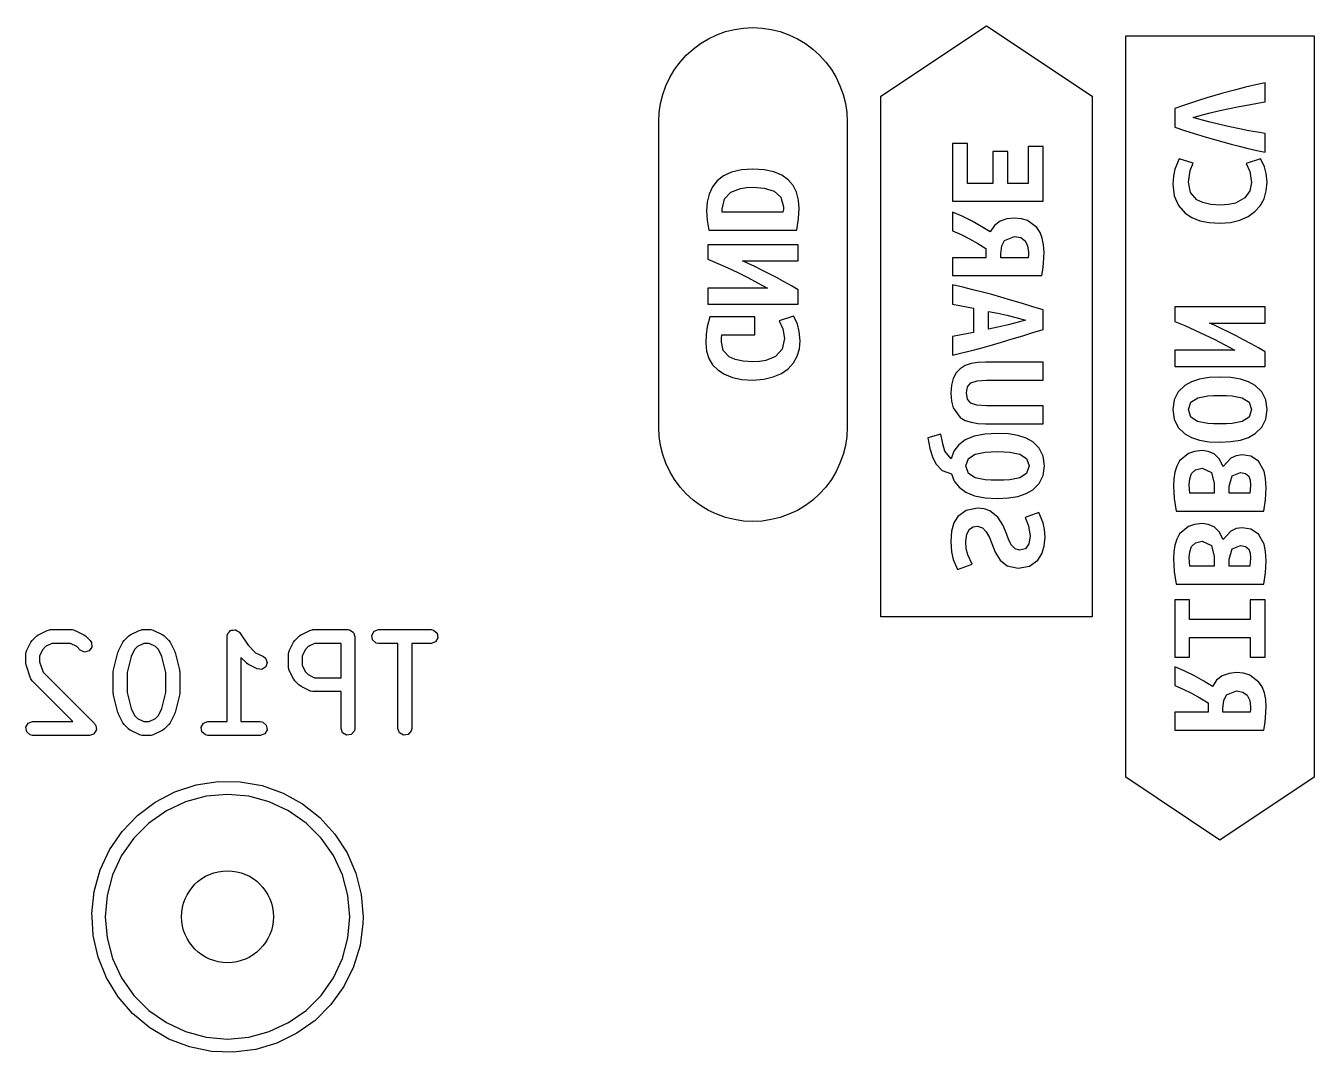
# Model space of a CAD drawing. Extents: x 88 to 206, y -135 to -60.
# Drawn here: x 109.95 to 123.96, y -81.97 to -70.81 of the extents above; entities that cross this region are included whole.
import ezdxf

# ---------------------------------------------------------------- set-up
doc = ezdxf.new("R2010")
doc.units = 0
doc.layers.add('BLACK', color=7, linetype='CONTINUOUS')

msp = doc.modelspace()

# ---------------------------------------------------------------- linework, layer by layer
at = {"layer": 'BLACK', "linetype": 'CONTINUOUS'}
for p, q in [((117.373, -70.9481), (117.464, -70.9051)), ((117.464, -70.9051), (117.558, -70.8712)), ((117.558, -70.8712), (117.656, -70.8467)), ((117.656, -70.8467), (117.755, -70.832)), ((117.755, -70.832), (117.856, -70.827)), ((117.856, -70.827), (117.957, -70.832)), ((117.957, -70.832), (118.056, -70.8467)), ((118.056, -70.8467), (118.154, -70.8712)), ((118.154, -70.8712), (118.248, -70.9051)), ((118.248, -70.9051), (118.339, -70.9481)), ((119.246, -71.5738), (120.396, -70.8071)), ((120.396, -70.8071), (121.546, -71.5738)), ((117.205, -71.0598), (117.286, -70.9998)), ((117.286, -70.9998), (117.373, -70.9481)), ((118.339, -70.9481), (118.426, -70.9998)), ((118.426, -70.9998), (118.507, -71.0598)), ((121.911, -78.9811), (121.911, -70.9169)), ((121.911, -70.9169), (123.961, -70.9169)), ((123.961, -70.9169), (123.961, -78.9811)), ((117.063, -71.2019), (117.131, -71.1273)), ((117.131, -71.1273), (117.205, -71.0598)), ((118.507, -71.0598), (118.581, -71.1273)), ((118.581, -71.1273), (118.649, -71.2019)), ((116.952, -71.369), (117.003, -71.2827)), ((117.003, -71.2827), (117.063, -71.2019)), ((118.649, -71.2019), (118.709, -71.2827)), ((118.709, -71.2827), (118.76, -71.369)), ((116.875, -71.5548), (116.909, -71.46)), ((116.909, -71.46), (116.952, -71.369)), ((118.76, -71.369), (118.803, -71.46)), ((118.803, -71.46), (118.837, -71.5548)), ((123.326, -71.4507), (123.214, -71.4763)), ((123.427, -71.4295), (123.326, -71.4507)), ((123.427, -71.6343), (123.427, -71.4295)), ((116.85, -71.6524), (116.875, -71.5548)), ((118.837, -71.5548), (118.862, -71.6524)), ((119.246, -77.2345), (119.246, -71.5738)), ((121.546, -71.5738), (121.546, -77.2345)), ((122.792, -71.5906), (122.703, -71.6184)), ((122.88, -71.5645), (122.792, -71.5906)), ((122.967, -71.5398), (122.88, -71.5645)), ((123.093, -71.5061), (122.967, -71.5398)), ((123.214, -71.4763), (123.093, -71.5061)), ((116.836, -71.7519), (116.85, -71.6524)), ((118.862, -71.6524), (118.876, -71.7519)), ((122.528, -71.677), (122.444, -71.7073)), ((122.444, -71.7073), (122.444, -71.9089)), ((122.615, -71.6474), (122.528, -71.677)), ((122.703, -71.6184), (122.615, -71.6474)), ((122.829, -71.755), (122.934, -71.7303)), ((122.934, -71.7303), (123.04, -71.7073)), ((123.04, -71.7073), (123.146, -71.6859)), ((123.146, -71.6859), (123.249, -71.6661)), ((123.249, -71.6661), (123.344, -71.6486)), ((123.344, -71.6486), (123.427, -71.6343)), ((116.831, -71.8524), (116.836, -71.7519)), ((116.831, -75.1732), (116.831, -71.8524)), ((118.876, -71.7519), (118.881, -71.8524)), ((118.881, -71.8524), (118.881, -75.1732)), ((122.644, -71.8058), (122.731, -71.7804)), ((122.732, -71.8314), (122.644, -71.8058)), ((122.731, -71.7804), (122.829, -71.755)), ((122.83, -71.8573), (122.732, -71.8314)), ((122.935, -71.8827), (122.83, -71.8573)), ((123.042, -71.9066), (122.935, -71.8827)), ((122.444, -71.9089), (122.561, -71.9482)), ((122.561, -71.9482), (122.692, -71.9899)), ((122.692, -71.9899), (122.784, -72.0179)), ((122.784, -72.0179), (122.875, -72.0449)), ((123.147, -71.9286), (123.042, -71.9066)), ((123.25, -71.9486), (123.147, -71.9286)), ((123.344, -71.9653), (123.25, -71.9486)), ((123.427, -71.9772), (123.344, -71.9653)), ((123.427, -72.1836), (123.427, -71.9772)), ((120.028, -72.0864), (120.028, -72.7166)), ((120.19, -72.0864), (120.028, -72.0864)), ((120.19, -72.5214), (120.19, -72.0864)), ((121.011, -72.1213), (120.849, -72.1213)), ((120.849, -72.1213), (120.849, -72.5214)), ((121.011, -72.7166), (121.011, -72.1213)), ((122.875, -72.0449), (122.967, -72.0709)), ((122.967, -72.0709), (123.057, -72.0954)), ((123.057, -72.0954), (123.143, -72.1181)), ((123.143, -72.1181), (123.227, -72.1391)), ((123.227, -72.1391), (123.338, -72.1653)), ((123.338, -72.1653), (123.427, -72.1836)), ((120.629, -72.1737), (120.467, -72.1737)), ((120.467, -72.1737), (120.467, -72.5214)), ((120.629, -72.5214), (120.629, -72.1737)), ((122.491, -72.2534), (122.445, -72.3653)), ((122.645, -72.3026), (122.491, -72.2534)), ((122.611, -72.3828), (122.645, -72.3026)), ((123.377, -72.255), (123.222, -72.3058)), ((123.222, -72.3058), (123.262, -72.3939)), ((123.396, -72.2876), (123.377, -72.255)), ((123.42, -72.3407), (123.396, -72.2876)), ((117.536, -72.4398), (117.467, -72.4936)), ((117.623, -72.3992), (117.536, -72.4398)), ((117.73, -72.3736), (117.623, -72.3992)), ((117.856, -72.365), (117.73, -72.3736)), ((117.98, -72.3728), (117.856, -72.365)), ((118.084, -72.396), (117.98, -72.3728)), ((118.17, -72.4331), (118.084, -72.396)), ((118.239, -72.4825), (118.17, -72.4331)), ((122.429, -72.4413), (122.423, -72.5281)), ((122.445, -72.3653), (122.429, -72.4413)), ((122.593, -72.509), (122.611, -72.3828)), ((123.262, -72.3939), (123.279, -72.5122)), ((123.44, -72.4146), (123.42, -72.3407)), ((123.449, -72.509), (123.44, -72.4146)), ((117.415, -72.5597), (117.379, -72.6373)), ((117.467, -72.4936), (117.415, -72.5597)), ((117.616, -72.6151), (117.722, -72.5754)), ((117.722, -72.5754), (117.786, -72.5665)), ((117.786, -72.5665), (117.856, -72.5635)), ((117.856, -72.5635), (117.98, -72.573)), ((117.98, -72.573), (118.086, -72.6063)), ((118.292, -72.5442), (118.239, -72.4825)), ((118.329, -72.6182), (118.292, -72.5442)), ((120.467, -72.5214), (120.19, -72.5214)), ((120.849, -72.5214), (120.629, -72.5214)), ((122.423, -72.5281), (122.438, -72.6558)), ((122.616, -72.6223), (122.593, -72.509)), ((123.279, -72.5122), (123.262, -72.6019)), ((123.44, -72.6021), (123.449, -72.509)), ((117.358, -72.7248), (117.351, -72.8207)), ((117.379, -72.6373), (117.358, -72.7248)), ((117.521, -72.8), (117.546, -72.6881)), ((117.546, -72.6881), (117.616, -72.6151)), ((118.086, -72.6063), (118.16, -72.6714)), ((118.16, -72.6714), (118.188, -72.7778)), ((118.351, -72.7026), (118.329, -72.6182)), ((118.358, -72.7952), (118.351, -72.7026)), ((120.028, -72.7166), (121.011, -72.7166)), ((122.438, -72.6558), (122.483, -72.7616)), ((122.683, -72.6987), (122.616, -72.6223)), ((122.751, -72.7309), (122.683, -72.6987)), ((122.837, -72.7502), (122.751, -72.7309)), ((123.207, -72.6797), (123.103, -72.7352)), ((123.262, -72.6019), (123.207, -72.6797)), ((123.373, -72.7638), (123.415, -72.6876)), ((123.415, -72.6876), (123.44, -72.6021)), ((117.351, -72.8207), (117.357, -72.923)), ((117.521, -72.8175), (117.521, -72.8)), ((117.523, -72.8349), (117.521, -72.8175)), ((118.183, -72.8349), (117.523, -72.8349)), ((118.187, -72.8064), (118.183, -72.8349)), ((118.188, -72.7778), (118.187, -72.8064)), ((118.353, -72.9048), (118.358, -72.7952)), ((120.132, -72.8793), (120.028, -72.8341)), ((120.028, -72.8341), (120.028, -73.0389)), ((122.483, -72.7616), (122.557, -72.8456)), ((122.557, -72.8456), (122.63, -72.8935)), ((122.941, -72.7567), (122.837, -72.7502)), ((123.03, -72.7513), (122.941, -72.7567)), ((123.103, -72.7352), (123.03, -72.7513)), ((123.241, -72.8819), (123.315, -72.8289)), ((123.315, -72.8289), (123.373, -72.7638)), ((117.357, -72.923), (117.375, -73.0302)), ((118.334, -73.0302), (118.353, -72.9048)), ((120.242, -72.9341), (120.132, -72.8793)), ((120.347, -72.9928), (120.242, -72.9341)), ((120.438, -73.05), (120.347, -72.9928)), ((120.483, -72.9805), (120.438, -73.05)), ((120.544, -72.9341), (120.483, -72.9805)), ((120.618, -72.9079), (120.544, -72.9341)), ((120.7, -72.8992), (120.618, -72.9079)), ((120.777, -72.9057), (120.7, -72.8992)), ((120.844, -72.9254), (120.777, -72.9057)), ((120.944, -73.0008), (120.844, -72.9254)), ((120.979, -73.0548), (120.944, -73.0008)), ((122.63, -72.8935), (122.718, -72.9277)), ((122.718, -72.9277), (122.82, -72.9483)), ((122.82, -72.9483), (122.936, -72.9551)), ((122.936, -72.9551), (123.051, -72.9468)), ((123.051, -72.9468), (123.153, -72.9218)), ((123.153, -72.9218), (123.241, -72.8819)), ((117.375, -73.0302), (118.334, -73.0302)), ((120.028, -73.0389), (120.122, -73.0784)), ((120.122, -73.0784), (120.212, -73.1238)), ((120.212, -73.1238), (120.301, -73.174)), ((120.562, -73.2004), (120.591, -73.1421)), ((120.591, -73.1421), (120.702, -73.0976)), ((120.702, -73.0976), (120.769, -73.1095)), ((120.769, -73.1095), (120.816, -73.1452)), ((120.816, -73.1452), (120.843, -73.2004)), ((121.003, -73.1183), (120.979, -73.0548)), ((121.018, -73.1905), (121.003, -73.1183)), ((118.347, -73.1889), (117.364, -73.1889)), ((117.364, -73.1889), (117.364, -73.3461)), ((118.347, -73.3652), (118.347, -73.1889)), ((120.301, -73.174), (120.39, -73.2278)), ((120.39, -73.2278), (120.39, -73.3294)), ((120.552, -73.2865), (120.562, -73.2004)), ((120.552, -73.3294), (120.552, -73.2865)), ((120.843, -73.2004), (120.852, -73.2707)), ((120.852, -73.2707), (120.852, -73.2976)), ((121.022, -73.2707), (121.018, -73.1905)), ((121.021, -73.3262), (121.022, -73.2707)), ((117.364, -73.3461), (117.473, -73.3919)), ((117.473, -73.3919), (117.582, -73.4403)), ((117.804, -73.3931), (117.742, -73.3652)), ((117.742, -73.3652), (118.347, -73.3652)), ((117.875, -73.4263), (117.804, -73.3931)), ((117.952, -73.4636), (117.875, -73.4263)), ((120.39, -73.3294), (120.028, -73.3294)), ((120.028, -73.3294), (120.028, -73.5247)), ((120.848, -73.3294), (120.552, -73.3294)), ((120.852, -73.2976), (120.848, -73.3294)), ((121.009, -73.462), (121.017, -73.3929)), ((121.017, -73.3929), (121.021, -73.3262)), ((117.582, -73.4403), (117.69, -73.4914)), ((117.69, -73.4914), (117.799, -73.5451)), ((117.799, -73.5451), (117.907, -73.6014)), ((118.032, -73.5041), (117.952, -73.4636)), ((118.113, -73.5467), (118.032, -73.5041)), ((118.195, -73.5906), (118.113, -73.5467)), ((120.028, -73.5247), (120.997, -73.5247)), ((120.997, -73.5247), (121.009, -73.462)), ((118.016, -73.6604), (117.364, -73.6604)), ((117.364, -73.6604), (117.364, -73.8366)), ((117.907, -73.6014), (118.016, -73.6604)), ((118.274, -73.635), (118.195, -73.5906)), ((118.347, -73.6795), (118.274, -73.635)), ((118.347, -73.8366), (118.347, -73.6795)), ((120.14, -73.6509), (120.028, -73.6247)), ((120.028, -73.6247), (120.028, -73.8342)), ((120.248, -73.6774), (120.14, -73.6509)), ((120.353, -73.7042), (120.248, -73.6774)), ((120.455, -73.7314), (120.353, -73.7042)), ((117.364, -73.8366), (118.347, -73.8366)), ((120.028, -73.8342), (120.256, -73.8803)), ((120.553, -73.7588), (120.455, -73.7314)), ((120.673, -73.7934), (120.553, -73.7588)), ((120.789, -73.8281), (120.673, -73.7934)), ((120.902, -73.8628), (120.789, -73.8281)), ((117.388, -73.9716), (117.359, -74.0803)), ((117.878, -73.9716), (117.388, -73.9716)), ((117.878, -74.1668), (117.878, -73.9716)), ((118.297, -73.9668), (118.142, -74.0176)), ((118.316, -73.9994), (118.297, -73.9668)), ((120.256, -73.8803), (120.256, -74.1422)), ((120.417, -74.1057), (120.417, -73.9136)), ((120.417, -73.9136), (120.519, -73.9326)), ((120.519, -73.9326), (120.617, -73.9541)), ((120.617, -73.9541), (120.715, -73.9795)), ((120.715, -73.9795), (120.821, -74.0088)), ((121.011, -73.8977), (120.902, -73.8628)), ((121.011, -74.1105), (121.011, -73.8977)), ((122.444, -73.8647), (122.444, -74.0219)), ((123.427, -73.8647), (122.444, -73.8647)), ((123.427, -74.041), (123.427, -73.8647)), ((117.359, -74.0803), (117.347, -74.1619)), ((118.142, -74.0176), (118.181, -74.1033)), ((118.181, -74.1033), (118.199, -74.2081)), ((118.34, -74.0541), (118.316, -73.9994)), ((118.36, -74.1327), (118.34, -74.0541)), ((118.369, -74.2351), (118.36, -74.1327)), ((120.519, -74.0858), (120.417, -74.1057)), ((120.617, -74.0636), (120.519, -74.0858)), ((120.715, -74.0382), (120.617, -74.0636)), ((120.821, -74.0088), (120.715, -74.0382)), ((120.902, -74.1441), (121.011, -74.1105)), ((122.444, -74.0219), (122.553, -74.0677)), ((122.553, -74.0677), (122.662, -74.1161)), ((122.662, -74.1161), (122.77, -74.1672)), ((122.884, -74.0689), (122.822, -74.041)), ((122.822, -74.041), (123.427, -74.041)), ((122.955, -74.1021), (122.884, -74.0689)), ((123.032, -74.1394), (122.955, -74.1021)), ((117.347, -74.1619), (117.343, -74.2589)), ((117.343, -74.2589), (117.351, -74.3464)), ((117.513, -74.243), (117.515, -74.2049)), ((117.534, -74.3379), (117.513, -74.243)), ((117.515, -74.2049), (117.519, -74.1668)), ((117.519, -74.1668), (117.878, -74.1668)), ((118.199, -74.2081), (118.173, -74.3256)), ((118.361, -74.3212), (118.369, -74.2351)), ((120.256, -74.1422), (120.028, -74.1867)), ((120.028, -74.1867), (120.028, -74.3898)), ((120.46, -74.2771), (120.558, -74.2486)), ((120.558, -74.2486), (120.676, -74.2131)), ((120.676, -74.2131), (120.791, -74.1783)), ((120.791, -74.1783), (120.902, -74.1441)), ((122.77, -74.1672), (122.879, -74.2209)), ((122.879, -74.2209), (122.987, -74.2772)), ((123.112, -74.1799), (123.032, -74.1394)), ((123.193, -74.2225), (123.112, -74.1799)), ((123.275, -74.2664), (123.193, -74.2225)), ((123.354, -74.3108), (123.275, -74.2664)), ((117.351, -74.3464), (117.376, -74.4248)), ((117.596, -74.4066), (117.534, -74.3379)), ((117.662, -74.4374), (117.596, -74.4066)), ((118.103, -74.4042), (117.995, -74.4486)), ((118.173, -74.3256), (118.103, -74.4042)), ((118.296, -74.4744), (118.336, -74.4018)), ((118.336, -74.4018), (118.361, -74.3212)), ((120.028, -74.3898), (120.143, -74.3618)), ((120.143, -74.3618), (120.253, -74.3337)), ((120.253, -74.3337), (120.359, -74.3055)), ((120.359, -74.3055), (120.46, -74.2771)), ((123.096, -74.3362), (122.444, -74.3362)), ((122.444, -74.3362), (122.444, -74.5124)), ((122.987, -74.2772), (123.096, -74.3362)), ((123.427, -74.3553), (123.354, -74.3108)), ((123.427, -74.5124), (123.427, -74.3553)), ((117.376, -74.4248), (117.416, -74.4933)), ((117.416, -74.4933), (117.473, -74.551)), ((117.473, -74.551), (117.545, -74.5975)), ((117.749, -74.456), (117.662, -74.4374)), ((117.856, -74.4621), (117.749, -74.456)), ((117.929, -74.4588), (117.856, -74.4621)), ((117.995, -74.4486), (117.929, -74.4588)), ((118.166, -74.5879), (118.239, -74.5367)), ((118.239, -74.5367), (118.296, -74.4744)), ((120.109, -74.5375), (120.066, -74.5835)), ((120.164, -74.5038), (120.109, -74.5375)), ((120.229, -74.4819), (120.164, -74.5038)), ((120.302, -74.47), (120.229, -74.4819)), ((120.384, -74.466), (120.302, -74.47)), ((121.011, -74.466), (120.384, -74.466)), ((121.011, -74.6613), (121.011, -74.466)), ((122.444, -74.5124), (123.427, -74.5124)), ((117.545, -74.5975), (117.633, -74.632)), ((117.633, -74.632), (117.737, -74.6534)), ((117.737, -74.6534), (117.856, -74.6606)), ((117.856, -74.6606), (117.974, -74.6522)), ((117.974, -74.6522), (118.077, -74.6272)), ((118.077, -74.6272), (118.166, -74.5879)), ((120.034, -74.6423), (120.014, -74.7153)), ((120.066, -74.5835), (120.034, -74.6423)), ((120.189, -74.7327), (120.226, -74.6899)), ((120.226, -74.6899), (120.294, -74.6677)), ((120.294, -74.6677), (120.398, -74.6613)), ((120.398, -74.6613), (121.011, -74.6613)), ((122.625, -74.6801), (122.553, -74.7204)), ((122.713, -74.6513), (122.625, -74.6801)), ((122.817, -74.6341), (122.713, -74.6513)), ((122.936, -74.6283), (122.817, -74.6341)), ((123.055, -74.634), (122.936, -74.6283)), ((123.159, -74.6509), (123.055, -74.634)), ((123.247, -74.6792), (123.159, -74.6509)), ((123.319, -74.7188), (123.247, -74.6792)), ((120.014, -74.7153), (120.008, -74.8042)), ((120.008, -74.8042), (120.014, -74.8917)), ((120.178, -74.801), (120.189, -74.7327)), ((120.189, -74.8693), (120.178, -74.801)), ((122.481, -74.7903), (122.438, -74.877)), ((122.553, -74.7204), (122.481, -74.7903)), ((122.694, -74.8545), (122.803, -74.8323)), ((122.803, -74.8323), (122.867, -74.8282)), ((122.867, -74.8282), (122.936, -74.8268)), ((122.936, -74.8268), (123.005, -74.8282)), ((123.005, -74.8282), (123.07, -74.8323)), ((123.07, -74.8323), (123.179, -74.8545)), ((123.391, -74.7883), (123.319, -74.7188)), ((123.434, -74.8762), (123.391, -74.7883)), ((120.014, -74.8917), (120.034, -74.9637)), ((120.034, -74.9637), (120.109, -75.0661)), ((120.225, -74.9113), (120.189, -74.8693)), ((120.293, -74.9328), (120.225, -74.9113)), ((120.397, -74.9391), (120.293, -74.9328)), ((121.011, -74.9391), (120.397, -74.9391)), ((121.011, -75.136), (121.011, -74.9391)), ((122.438, -74.877), (122.423, -74.9808)), ((122.593, -74.9823), (122.62, -74.9022)), ((122.62, -74.9022), (122.694, -74.8545)), ((123.179, -74.8545), (123.252, -74.9014)), ((123.252, -74.9014), (123.279, -74.9823)), ((123.449, -74.9823), (123.434, -74.8762)), ((120.109, -75.0661), (120.164, -75.0987)), ((120.164, -75.0987), (120.229, -75.1201)), ((122.423, -74.9808), (122.438, -75.087)), ((122.438, -75.087), (122.481, -75.1751)), ((122.62, -75.0633), (122.593, -74.9823)), ((122.693, -75.1101), (122.62, -75.0633)), ((122.802, -75.1324), (122.693, -75.1101)), ((123.178, -75.1101), (123.069, -75.1324)), ((123.252, -75.0633), (123.178, -75.1101)), ((123.279, -74.9823), (123.252, -75.0633)), ((123.391, -75.1721), (123.434, -75.0854)), ((123.434, -75.0854), (123.449, -74.9823)), ((116.836, -75.2737), (116.831, -75.1732)), ((118.881, -75.1732), (118.876, -75.2737)), ((119.898, -75.2487), (119.759, -75.29)), ((119.92, -75.3537), (119.898, -75.2487)), ((120.229, -75.1201), (120.302, -75.132)), ((120.378, -75.2487), (120.262, -75.2725)), ((120.302, -75.132), (120.384, -75.136)), ((120.516, -75.2407), (120.378, -75.2487)), ((120.384, -75.136), (121.011, -75.136)), ((120.635, -75.2464), (120.516, -75.2407)), ((120.739, -75.2634), (120.635, -75.2464)), ((122.481, -75.1751), (122.553, -75.2451)), ((122.553, -75.2451), (122.625, -75.285)), ((122.867, -75.1365), (122.802, -75.1324)), ((122.936, -75.1379), (122.867, -75.1365)), ((123.005, -75.1365), (122.936, -75.1379)), ((123.069, -75.1324), (123.005, -75.1365)), ((123.247, -75.2837), (123.319, -75.2427)), ((123.319, -75.2427), (123.391, -75.1721)), ((116.85, -75.3732), (116.836, -75.2737)), ((116.875, -75.4708), (116.85, -75.3732)), ((118.862, -75.3732), (118.837, -75.4708)), ((118.876, -75.2737), (118.862, -75.3732)), ((119.759, -75.29), (119.779, -75.4036)), ((119.945, -75.4336), (119.92, -75.3537)), ((120.092, -75.3669), (120.04, -75.4357)), ((120.166, -75.3122), (120.092, -75.3669)), ((120.262, -75.2725), (120.166, -75.3122)), ((120.827, -75.2916), (120.739, -75.2634)), ((120.899, -75.3312), (120.827, -75.2916)), ((120.971, -75.4007), (120.899, -75.3312)), ((122.625, -75.285), (122.713, -75.3135)), ((122.713, -75.3135), (122.817, -75.3306)), ((122.817, -75.3306), (122.936, -75.3364)), ((122.936, -75.3364), (123.055, -75.3305)), ((123.055, -75.3305), (123.159, -75.3129)), ((123.159, -75.3129), (123.247, -75.2837)), ((116.909, -75.5656), (116.875, -75.4708)), ((118.837, -75.4708), (118.803, -75.5656)), ((119.779, -75.4036), (119.808, -75.497)), ((119.808, -75.497), (119.844, -75.5702)), ((120.011, -75.5186), (119.945, -75.4336)), ((120.04, -75.4357), (120.011, -75.5186)), ((120.173, -75.5948), (120.2, -75.5146)), ((120.2, -75.5146), (120.274, -75.467)), ((120.274, -75.467), (120.383, -75.4447)), ((120.383, -75.4447), (120.447, -75.4406)), ((120.447, -75.4406), (120.516, -75.4392)), ((120.516, -75.4392), (120.585, -75.4406)), ((120.585, -75.4406), (120.65, -75.4447)), ((120.65, -75.4447), (120.759, -75.467)), ((120.759, -75.467), (120.832, -75.5138)), ((120.832, -75.5138), (120.859, -75.5948)), ((121.014, -75.4886), (120.971, -75.4007)), ((121.029, -75.5948), (121.014, -75.4886)), ((122.592, -75.4586), (122.497, -75.5403)), ((122.659, -75.436), (122.592, -75.4586)), ((122.741, -75.4284), (122.659, -75.436)), ((122.807, -75.4374), (122.741, -75.4284)), ((122.871, -75.4641), (122.807, -75.4374)), ((122.926, -75.5159), (122.871, -75.4641)), ((122.969, -75.5999), (122.926, -75.5159)), ((123.055, -75.5086), (122.969, -75.5999)), ((123.113, -75.483), (123.055, -75.5086)), ((123.179, -75.4745), (123.113, -75.483)), ((123.271, -75.4888), (123.179, -75.4745)), ((123.354, -75.5427), (123.271, -75.4888)), ((116.952, -75.6566), (116.909, -75.5656)), ((117.003, -75.7429), (116.952, -75.6566)), ((118.76, -75.6566), (118.709, -75.7429)), ((118.803, -75.5656), (118.76, -75.6566)), ((119.844, -75.5702), (119.916, -75.6454)), ((119.916, -75.6454), (120.014, -75.6821)), ((120.2, -75.6757), (120.173, -75.5948)), ((120.859, -75.5948), (120.832, -75.6757)), ((121.014, -75.6978), (121.029, -75.5948)), ((122.446, -75.6626), (122.435, -75.7358)), ((122.466, -75.5967), (122.446, -75.6626)), ((122.497, -75.5403), (122.466, -75.5967)), ((122.627, -75.6769), (122.67, -75.6364)), ((122.67, -75.6364), (122.741, -75.6205)), ((122.741, -75.6205), (122.843, -75.6658)), ((122.843, -75.6658), (122.874, -75.7872)), ((123.069, -75.7031), (123.158, -75.665)), ((123.158, -75.665), (123.215, -75.6761)), ((123.415, -75.6523), (123.354, -75.5427)), ((123.432, -75.7324), (123.415, -75.6523)), ((117.063, -75.8237), (117.003, -75.7429)), ((118.709, -75.7429), (118.649, -75.8237)), ((120.014, -75.6821), (120.046, -75.7612)), ((120.046, -75.7612), (120.099, -75.8271)), ((120.274, -75.7226), (120.2, -75.6757)), ((120.383, -75.7448), (120.274, -75.7226)), ((120.447, -75.7489), (120.383, -75.7448)), ((120.516, -75.7503), (120.447, -75.7489)), ((120.585, -75.7489), (120.516, -75.7503)), ((120.649, -75.7448), (120.585, -75.7489)), ((120.758, -75.7226), (120.649, -75.7448)), ((120.832, -75.6757), (120.758, -75.7226)), ((120.899, -75.8551), (120.971, -75.7846)), ((120.971, -75.7846), (121.014, -75.6978)), ((122.435, -75.7358), (122.431, -75.8142)), ((122.431, -75.8142), (122.433, -75.8805)), ((122.601, -75.7983), (122.607, -75.7332)), ((122.603, -75.8467), (122.601, -75.7983)), ((122.607, -75.7332), (122.627, -75.6769)), ((122.874, -75.7872), (122.874, -75.892)), ((123.036, -75.8158), (123.069, -75.7031)), ((123.215, -75.6761), (123.248, -75.7062)), ((123.248, -75.7062), (123.264, -75.7507)), ((123.264, -75.7507), (123.268, -75.8031)), ((123.268, -75.8031), (123.266, -75.8491)), ((123.438, -75.8332), (123.432, -75.7324)), ((117.131, -75.8983), (117.063, -75.8237)), ((117.205, -75.9658), (117.131, -75.8983)), ((118.581, -75.8983), (118.507, -75.9658)), ((118.649, -75.8237), (118.581, -75.8983)), ((120.099, -75.8271), (120.172, -75.8797)), ((120.172, -75.8797), (120.266, -75.9181)), ((120.266, -75.9181), (120.381, -75.9411)), ((120.381, -75.9411), (120.516, -75.9488)), ((120.516, -75.9488), (120.635, -75.9429)), ((120.635, -75.9429), (120.739, -75.9254)), ((120.739, -75.9254), (120.827, -75.8961)), ((120.827, -75.8961), (120.899, -75.8551)), ((122.433, -75.8805), (122.438, -75.9491)), ((122.438, -75.9491), (122.447, -76.0186)), ((122.607, -75.892), (122.603, -75.8467)), ((122.874, -75.892), (122.607, -75.892)), ((123.036, -75.892), (123.036, -75.8158)), ((123.261, -75.892), (123.036, -75.892)), ((123.266, -75.8491), (123.261, -75.892)), ((123.431, -75.965), (123.438, -75.8332)), ((117.286, -76.0258), (117.205, -75.9658)), ((117.373, -76.0775), (117.286, -76.0258)), ((117.464, -76.1205), (117.373, -76.0775)), ((118.339, -76.0775), (118.248, -76.1205)), ((118.426, -76.0258), (118.339, -76.0775)), ((118.507, -75.9658), (118.426, -76.0258)), ((120.174, -76.0776), (120.083, -76.1448)), ((120.297, -76.0551), (120.174, -76.0776)), ((120.371, -76.0619), (120.297, -76.0551)), ((120.431, -76.0821), (120.371, -76.0619)), ((120.52, -76.1512), (120.431, -76.0821)), ((122.447, -76.0186), (122.46, -76.0872)), ((122.46, -76.0872), (123.414, -76.0872)), ((123.414, -76.0872), (123.431, -75.965)), ((117.558, -76.1544), (117.464, -76.1205)), ((117.656, -76.1789), (117.558, -76.1544)), ((117.755, -76.1936), (117.656, -76.1789)), ((117.856, -76.1986), (117.755, -76.1936)), ((117.957, -76.1936), (117.856, -76.1986)), ((118.056, -76.1789), (117.957, -76.1936)), ((118.154, -76.1544), (118.056, -76.1789)), ((118.248, -76.1205), (118.154, -76.1544)), ((120.041, -76.2149), (120.016, -76.3057)), ((120.083, -76.1448), (120.041, -76.2149)), ((120.577, -76.2433), (120.52, -76.1512)), ((120.967, -76.0996), (120.816, -76.1567)), ((120.816, -76.1567), (120.854, -76.2448)), ((121.013, -76.2131), (120.967, -76.0996)), ((121.028, -76.2863), (121.013, -76.2131)), ((122.659, -76.2297), (122.592, -76.2523)), ((122.741, -76.2222), (122.659, -76.2297)), ((122.807, -76.2311), (122.741, -76.2222)), ((122.871, -76.2579), (122.807, -76.2311)), ((120.016, -76.3057), (120.008, -76.4171)), ((120.171, -76.4171), (120.182, -76.3353)), ((120.182, -76.3353), (120.21, -76.2837)), ((120.21, -76.2837), (120.252, -76.2575)), ((120.252, -76.2575), (120.298, -76.2504)), ((120.298, -76.2504), (120.352, -76.2679)), ((120.352, -76.2679), (120.394, -76.3123)), ((120.394, -76.3123), (120.428, -76.3726)), ((120.428, -76.3726), (120.456, -76.4393)), ((120.616, -76.3393), (120.577, -76.2433)), ((120.64, -76.4004), (120.616, -76.3393)), ((120.854, -76.2448), (120.87, -76.3568)), ((120.87, -76.3568), (120.857, -76.4432)), ((121.025, -76.4683), (121.033, -76.371)), ((121.033, -76.371), (121.028, -76.2863)), ((122.497, -76.3341), (122.466, -76.3905)), ((122.592, -76.2523), (122.497, -76.3341)), ((122.926, -76.3097), (122.871, -76.2579)), ((122.969, -76.3936), (122.926, -76.3097)), ((123.055, -76.3023), (122.969, -76.3936)), ((123.113, -76.2767), (123.055, -76.3023)), ((123.179, -76.2682), (123.113, -76.2767)), ((123.271, -76.2825), (123.179, -76.2682)), ((123.354, -76.3365), (123.271, -76.2825)), ((123.415, -76.446), (123.354, -76.3365)), ((120.008, -76.4171), (120.014, -76.527)), ((120.177, -76.4963), (120.171, -76.4171)), ((120.194, -76.5623), (120.177, -76.4963)), ((120.456, -76.4393), (120.492, -76.5314)), ((120.669, -76.456), (120.64, -76.4004)), ((120.707, -76.4965), (120.669, -76.456)), ((120.757, -76.5123), (120.707, -76.4965)), ((120.82, -76.4951), (120.757, -76.5123)), ((120.857, -76.4432), (120.82, -76.4951)), ((120.999, -76.5506), (121.025, -76.4683)), ((122.446, -76.4563), (122.435, -76.5296)), ((122.466, -76.3905), (122.446, -76.4563)), ((122.607, -76.527), (122.627, -76.4706)), ((122.627, -76.4706), (122.67, -76.4301)), ((122.67, -76.4301), (122.741, -76.4143)), ((122.741, -76.4143), (122.843, -76.4595)), ((122.843, -76.4595), (122.874, -76.581)), ((123.036, -76.6095), (123.069, -76.4968)), ((123.069, -76.4968), (123.158, -76.4587)), ((123.158, -76.4587), (123.215, -76.4698)), ((123.215, -76.4698), (123.248, -76.5)), ((123.248, -76.5), (123.264, -76.5444)), ((123.432, -76.5262), (123.415, -76.446)), ((120.014, -76.527), (120.034, -76.6123)), ((120.034, -76.6123), (120.082, -76.7219)), ((120.241, -76.6647), (120.194, -76.5623)), ((120.492, -76.5314), (120.544, -76.6179)), ((120.544, -76.6179), (120.623, -76.6822)), ((120.863, -76.6852), (120.956, -76.6179)), ((120.956, -76.6179), (120.999, -76.5506)), ((122.435, -76.5296), (122.431, -76.6079)), ((122.431, -76.6079), (122.433, -76.6742)), ((122.601, -76.5921), (122.607, -76.527)), ((122.603, -76.6405), (122.601, -76.5921)), ((122.607, -76.6857), (122.603, -76.6405)), ((122.874, -76.581), (122.874, -76.6857)), ((123.036, -76.6857), (123.036, -76.6095)), ((123.266, -76.6429), (123.261, -76.6857)), ((123.264, -76.5444), (123.268, -76.5968)), ((123.268, -76.5968), (123.266, -76.6429)), ((123.431, -76.7588), (123.438, -76.627)), ((123.438, -76.627), (123.432, -76.5262)), ((120.082, -76.7219), (120.241, -76.6647)), ((120.623, -76.6822), (120.74, -76.7076)), ((120.74, -76.7076), (120.863, -76.6852)), ((122.433, -76.6742), (122.438, -76.7429)), ((122.438, -76.7429), (122.447, -76.8123)), ((122.874, -76.6857), (122.607, -76.6857)), ((123.261, -76.6857), (123.036, -76.6857)), ((123.414, -76.881), (123.431, -76.7588)), ((122.447, -76.8123), (122.46, -76.881)), ((122.46, -76.881), (123.414, -76.881)), ((122.606, -77.0509), (122.444, -77.0509)), ((122.444, -77.0509), (122.444, -77.6747)), ((122.606, -77.2636), (122.606, -77.0509)), ((123.427, -77.0509), (123.265, -77.0509)), ((123.265, -77.0509), (123.265, -77.2636)), ((123.427, -77.6747), (123.427, -77.0509)), ((121.546, -77.2345), (119.246, -77.2345)), ((123.265, -77.2636), (122.606, -77.2636)), ((110.002, -77.5119), (110.016, -77.4939)), ((110.016, -77.4939), (110.017, -77.4924)), ((110.017, -77.4924), (110.064, -77.4448)), ((110.064, -77.4448), (110.083, -77.4319)), ((110.083, -77.4319), (110.084, -77.4307)), ((110.084, -77.4307), (110.179, -77.3831)), ((110.179, -77.3831), (110.204, -77.3757)), ((110.204, -77.3757), (110.208, -77.3767)), ((110.208, -77.3767), (110.212, -77.3752)), ((110.212, -77.3752), (110.451, -77.3752)), ((110.451, -77.3752), (110.476, -77.3797)), ((110.476, -77.3797), (110.48, -77.3826)), ((110.48, -77.3826), (110.484, -77.3831)), ((110.484, -77.3831), (110.579, -77.4307)), ((110.579, -77.4307), (110.597, -77.4441)), ((110.597, -77.4441), (110.599, -77.4448)), ((110.599, -77.4448), (110.646, -77.4924)), ((110.646, -77.4924), (110.661, -77.5137)), ((111.002, -77.5119), (111.016, -77.4939)), ((111.016, -77.4939), (111.017, -77.4924)), ((111.017, -77.4924), (111.064, -77.4448)), ((111.064, -77.4448), (111.083, -77.4319)), ((111.083, -77.4319), (111.084, -77.4307)), ((111.084, -77.4307), (111.179, -77.3831)), ((111.179, -77.3831), (111.204, -77.3757)), ((111.204, -77.3757), (111.208, -77.3767)), ((111.208, -77.3767), (111.212, -77.3752)), ((111.212, -77.3752), (111.308, -77.3752)), ((111.308, -77.3752), (111.333, -77.3797)), ((111.333, -77.3797), (111.337, -77.3826)), ((111.337, -77.3826), (111.341, -77.3831)), ((111.341, -77.3831), (111.436, -77.4307)), ((111.436, -77.4307), (111.454, -77.4441)), ((111.454, -77.4441), (111.456, -77.4448)), ((111.456, -77.4448), (111.504, -77.4924)), ((111.504, -77.4924), (111.516, -77.5108)), ((112.137, -77.4502), (112.142, -77.4245)), ((112.137, -78.3752), (112.137, -77.4502)), ((112.142, -77.4245), (112.145, -77.4212)), ((112.145, -77.4169), (112.161, -77.4019)), ((112.145, -77.4212), (112.145, -77.4169)), ((112.161, -77.4019), (112.175, -77.3852)), ((112.175, -77.3852), (112.179, -77.3845)), ((112.179, -77.3845), (112.182, -77.3815)), ((112.182, -77.3815), (112.204, -77.3801)), ((112.204, -77.3801), (112.225, -77.3763)), ((112.225, -77.3763), (112.229, -77.3785)), ((112.229, -77.3785), (112.233, -77.3782)), ((112.233, -77.3782), (112.251, -77.3911)), ((112.251, -77.3911), (112.27, -77.402)), ((112.27, -77.402), (112.271, -77.406)), ((112.271, -77.406), (112.275, -77.4086)), ((112.275, -77.4086), (112.366, -77.5453)), ((112.86, -77.5119), (112.873, -77.4939)), ((112.873, -77.4939), (112.874, -77.4924)), ((112.874, -77.4924), (112.921, -77.4448)), ((112.921, -77.4448), (112.94, -77.4319)), ((112.94, -77.4319), (112.941, -77.4307)), ((112.941, -77.4307), (113.036, -77.3831)), ((113.036, -77.3831), (113.061, -77.3757)), ((113.061, -77.3757), (113.065, -77.3767)), ((113.065, -77.3767), (113.07, -77.3752)), ((113.07, -77.3752), (113.451, -77.3752)), ((113.451, -77.3752), (113.46, -77.3769)), ((113.46, -77.3769), (113.464, -77.3763)), ((113.464, -77.3763), (113.466, -77.378)), ((113.466, -77.378), (113.476, -77.3797)), ((113.476, -77.3797), (113.491, -77.3922)), ((113.491, -77.3922), (113.508, -77.402)), ((113.508, -77.402), (113.51, -77.4083)), ((113.51, -77.4083), (113.515, -77.4127)), ((113.515, -77.4127), (113.519, -77.4319)), ((113.519, -77.4319), (113.526, -77.4502)), ((113.526, -77.4502), (113.526, -78.4502)), ((113.71, -77.4372), (113.736, -77.3927)), ((113.719, -77.4877), (113.71, -77.4372)), ((113.758, -77.5207), (113.719, -77.4877)), ((113.736, -77.3927), (113.784, -77.3752)), ((113.784, -77.3752), (114.355, -77.3752)), ((114.355, -77.3752), (114.381, -77.3797)), ((114.381, -77.3797), (114.42, -77.4127)), ((114.429, -77.4632), (114.403, -77.5076)), ((114.42, -77.4127), (114.429, -77.4632)), ((122.606, -77.6747), (122.606, -77.4604)), ((122.606, -77.4604), (123.265, -77.4604)), ((123.265, -77.4604), (123.265, -77.6747)), ((109.947, -77.6407), (109.951, -77.615)), ((109.951, -77.615), (109.954, -77.6116)), ((109.954, -77.6116), (109.955, -77.6071)), ((109.955, -77.6071), (110.002, -77.5119)), ((110.131, -77.5898), (110.097, -77.6584)), ((110.162, -77.5594), (110.131, -77.5898)), ((110.23, -77.5252), (110.162, -77.5594)), ((110.433, -77.5252), (110.23, -77.5252)), ((110.501, -77.5594), (110.433, -77.5252)), ((110.54, -77.5985), (110.501, -77.5594)), ((110.587, -77.6201), (110.54, -77.5985)), ((110.636, -77.6069), (110.587, -77.6201)), ((110.666, -77.5648), (110.636, -77.6069)), ((110.661, -77.5137), (110.666, -77.5648)), ((110.902, -77.8129), (110.949, -77.6225)), ((110.949, -77.6225), (110.954, -77.6106)), ((110.954, -77.6106), (110.955, -77.6071)), ((110.955, -77.6071), (111.002, -77.5119)), ((111.131, -77.5898), (111.093, -77.6668)), ((111.162, -77.5594), (111.131, -77.5898)), ((111.23, -77.5252), (111.162, -77.5594)), ((111.29, -77.5252), (111.23, -77.5252)), ((111.358, -77.5594), (111.29, -77.5252)), ((111.389, -77.5898), (111.358, -77.5594)), ((111.427, -77.6668), (111.389, -77.5898)), ((111.516, -77.5108), (111.518, -77.5119)), ((111.518, -77.5119), (111.565, -77.6071)), ((111.565, -77.6071), (111.569, -77.6195)), ((111.569, -77.6195), (111.571, -77.6225)), ((111.571, -77.6225), (111.619, -77.8129)), ((112.366, -77.5453), (112.447, -77.6266)), ((112.447, -77.6266), (112.532, -77.6688)), ((112.804, -77.6407), (112.809, -77.615)), ((112.809, -77.615), (112.811, -77.6116)), ((112.811, -77.6116), (112.812, -77.6071)), ((112.812, -77.6071), (112.86, -77.5119)), ((112.988, -77.5898), (112.954, -77.6584)), ((113.019, -77.5594), (112.988, -77.5898)), ((113.087, -77.5252), (113.019, -77.5594)), ((113.376, -77.5252), (113.087, -77.5252)), ((113.376, -77.899), (113.376, -77.5252)), ((113.784, -77.5252), (113.758, -77.5207)), ((113.995, -77.5252), (113.784, -77.5252)), ((113.995, -78.4502), (113.995, -77.5252)), ((114.355, -77.5252), (114.145, -77.5252)), ((114.145, -77.5252), (114.145, -78.4502)), ((114.403, -77.5076), (114.355, -77.5252)), ((109.947, -77.7359), (109.947, -77.6407)), ((109.948, -77.7374), (109.947, -77.7359)), ((109.951, -77.7596), (109.948, -77.7374)), ((109.998, -77.9025), (109.951, -77.7596)), ((110.097, -77.6584), (110.097, -77.7237)), ((110.097, -77.7237), (110.135, -77.8382)), ((111.093, -77.6668), (111.049, -77.8404)), ((111.471, -77.8404), (111.427, -77.6668)), ((112.35, -77.7413), (112.287, -77.6789)), ((112.287, -77.6789), (112.287, -78.3752)), ((112.351, -77.742), (112.35, -77.7413)), ((112.369, -77.7554), (112.351, -77.742)), ((112.465, -77.803), (112.369, -77.7554)), ((112.532, -77.6688), (112.553, -77.6843)), ((112.553, -77.6843), (112.573, -77.7314)), ((112.573, -77.7314), (112.558, -77.7806)), ((112.804, -77.7835), (112.804, -77.6407)), ((112.954, -77.6584), (112.954, -77.7658)), ((112.954, -77.7658), (112.988, -77.8343)), ((122.444, -77.6747), (122.606, -77.6747)), ((123.265, -77.6747), (123.427, -77.6747)), ((110.001, -77.906), (109.998, -77.9025)), ((110.002, -77.9104), (110.001, -77.906)), ((110.017, -77.9318), (110.002, -77.9104)), ((110.135, -77.8382), (110.694, -78.3971)), ((110.899, -77.8311), (110.902, -77.8164)), ((110.899, -78.0692), (110.899, -77.8311)), ((110.902, -77.8164), (110.902, -77.8129)), ((111.049, -77.8404), (111.049, -78.06)), ((111.471, -78.06), (111.471, -77.8404)), ((111.619, -77.8129), (111.62, -77.8279)), ((111.62, -77.8279), (111.621, -77.8311)), ((111.621, -77.8311), (111.621, -78.0692)), ((112.516, -77.8088), (112.465, -77.803)), ((112.558, -77.7806), (112.516, -77.8088)), ((112.806, -77.7877), (112.804, -77.7835)), ((112.805, -77.7921), (112.806, -77.7877)), ((112.812, -77.8171), (112.805, -77.7921)), ((112.86, -77.9123), (112.812, -77.8171)), ((112.861, -77.9134), (112.86, -77.9123)), ((112.874, -77.9318), (112.861, -77.9134)), ((112.988, -77.8343), (113.019, -77.8647)), ((113.019, -77.8647), (113.087, -77.899)), ((113.087, -77.899), (113.376, -77.899)), ((122.548, -77.8232), (122.444, -77.7779)), ((122.444, -77.7779), (122.444, -77.9827)), ((122.657, -77.8779), (122.548, -77.8232)), ((122.762, -77.9367), (122.657, -77.8779)), ((122.96, -77.8779), (122.898, -77.9244)), ((123.034, -77.8517), (122.96, -77.8779)), ((123.115, -77.843), (123.034, -77.8517)), ((123.193, -77.8496), (123.115, -77.843)), ((123.259, -77.8692), (123.193, -77.8496)), ((123.36, -77.9446), (123.259, -77.8692)), ((110.46, -78.3752), (110.017, -77.9318)), ((112.921, -77.9794), (112.874, -77.9318)), ((112.923, -77.9801), (112.921, -77.9794)), ((112.941, -77.9935), (112.923, -77.9801)), ((113.036, -78.0411), (112.941, -77.9935)), ((113.04, -78.0416), (113.036, -78.0411)), ((113.044, -78.0445), (113.04, -78.0416)), ((113.07, -78.049), (113.044, -78.0445)), ((113.376, -78.049), (113.07, -78.049)), ((113.376, -78.4502), (113.376, -78.049)), ((122.444, -77.9827), (122.537, -78.0222)), ((122.537, -78.0222), (122.627, -78.0676)), ((122.853, -77.9938), (122.762, -77.9367)), ((122.898, -77.9244), (122.853, -77.9938)), ((123.007, -78.0859), (123.117, -78.0415)), ((123.117, -78.0415), (123.184, -78.0534)), ((123.184, -78.0534), (123.231, -78.0891)), ((123.394, -77.9986), (123.36, -77.9446)), ((123.419, -78.0621), (123.394, -77.9986)), ((110.901, -78.0725), (110.899, -78.0692)), ((110.902, -78.0874), (110.901, -78.0725)), ((110.949, -78.2779), (110.902, -78.0874)), ((111.049, -78.06), (111.093, -78.2335)), ((111.427, -78.2335), (111.471, -78.06)), ((111.619, -78.0874), (111.571, -78.2779)), ((111.621, -78.0692), (111.618, -78.084)), ((111.618, -78.084), (111.619, -78.0874)), ((122.627, -78.0676), (122.716, -78.1179)), ((122.716, -78.1179), (122.806, -78.1716)), ((122.806, -78.1716), (122.806, -78.2732)), ((122.968, -78.2304), (122.977, -78.1442)), ((122.977, -78.1442), (123.007, -78.0859)), ((123.231, -78.0891), (123.259, -78.1442)), ((123.259, -78.1442), (123.268, -78.2145)), ((123.433, -78.1343), (123.419, -78.0621)), ((123.438, -78.2145), (123.433, -78.1343)), ((110.951, -78.2808), (110.949, -78.2779)), ((110.955, -78.2932), (110.951, -78.2808)), ((111.002, -78.3885), (110.955, -78.2932)), ((111.093, -78.2335), (111.131, -78.3105)), ((111.131, -78.3105), (111.162, -78.3409)), ((111.358, -78.3409), (111.389, -78.3105)), ((111.389, -78.3105), (111.427, -78.2335)), ((111.565, -78.2932), (111.518, -78.3885)), ((111.566, -78.2897), (111.565, -78.2932)), ((111.571, -78.2779), (111.566, -78.2897)), ((122.806, -78.2732), (122.444, -78.2732)), ((122.444, -78.2732), (122.444, -78.4685)), ((122.968, -78.2732), (122.968, -78.2304)), ((123.263, -78.2732), (122.968, -78.2732)), ((123.267, -78.2415), (123.263, -78.2732)), ((123.268, -78.2145), (123.267, -78.2415)), ((123.424, -78.4058), (123.432, -78.3367)), ((123.432, -78.3367), (123.436, -78.2701)), ((123.436, -78.2701), (123.438, -78.2145)), ((109.948, -78.4372), (109.974, -78.3927)), ((109.957, -78.4877), (109.948, -78.4372)), ((109.974, -78.3927), (110.022, -78.3752)), ((110.022, -78.3752), (110.46, -78.3752)), ((110.694, -78.3971), (110.703, -78.4106)), ((110.713, -78.4696), (110.7, -78.4881)), ((110.703, -78.4106), (110.706, -78.4127)), ((110.706, -78.4127), (110.706, -78.4147)), ((110.706, -78.4147), (110.709, -78.4185)), ((110.709, -78.4185), (110.711, -78.441)), ((110.711, -78.441), (110.715, -78.4632)), ((110.715, -78.4632), (110.713, -78.4662)), ((110.713, -78.4662), (110.713, -78.4696)), ((111.004, -78.3896), (111.002, -78.3885)), ((111.017, -78.408), (111.004, -78.3896)), ((111.064, -78.4556), (111.017, -78.408)), ((111.066, -78.4563), (111.064, -78.4556)), ((111.084, -78.4696), (111.066, -78.4563)), ((111.179, -78.5173), (111.084, -78.4696)), ((111.162, -78.3409), (111.23, -78.3752)), ((111.23, -78.3752), (111.29, -78.3752)), ((111.29, -78.3752), (111.358, -78.3409)), ((111.436, -78.4696), (111.341, -78.5173)), ((111.438, -78.4685), (111.436, -78.4696)), ((111.456, -78.4556), (111.438, -78.4685)), ((111.504, -78.408), (111.456, -78.4556)), ((111.518, -78.3885), (111.504, -78.4065)), ((111.504, -78.4065), (111.504, -78.408)), ((111.853, -78.4372), (111.879, -78.3927)), ((111.862, -78.4877), (111.853, -78.4372)), ((111.879, -78.3927), (111.927, -78.3752)), ((111.927, -78.3752), (112.137, -78.3752)), ((112.287, -78.3752), (112.498, -78.3752)), ((112.498, -78.3752), (112.524, -78.3797)), ((112.524, -78.3797), (112.563, -78.4127)), ((112.572, -78.4632), (112.546, -78.5076)), ((112.563, -78.4127), (112.572, -78.4632)), ((113.393, -78.4984), (113.376, -78.4502)), ((113.521, -78.4758), (113.488, -78.5151)), ((113.526, -78.4502), (113.521, -78.4758)), ((114.012, -78.4984), (113.995, -78.4502)), ((114.14, -78.4758), (114.107, -78.5151)), ((114.145, -78.4502), (114.14, -78.4758)), ((122.444, -78.4685), (123.412, -78.4685)), ((123.412, -78.4685), (123.424, -78.4058)), ((109.996, -78.5207), (109.957, -78.4877)), ((110.022, -78.5252), (109.996, -78.5207)), ((110.641, -78.5252), (110.022, -78.5252)), ((110.662, -78.5175), (110.641, -78.5252)), ((110.684, -78.5116), (110.662, -78.5175)), ((110.686, -78.5088), (110.684, -78.5116)), ((110.689, -78.5076), (110.686, -78.5088)), ((110.7, -78.4881), (110.689, -78.5076)), ((111.183, -78.5178), (111.179, -78.5173)), ((111.187, -78.5207), (111.183, -78.5178)), ((111.212, -78.5252), (111.187, -78.5207)), ((111.308, -78.5252), (111.212, -78.5252)), ((111.312, -78.5236), (111.308, -78.5252)), ((111.316, -78.5247), (111.312, -78.5236)), ((111.341, -78.5173), (111.316, -78.5247)), ((111.901, -78.5207), (111.862, -78.4877)), ((111.927, -78.5252), (111.901, -78.5207)), ((112.498, -78.5252), (111.927, -78.5252)), ((112.546, -78.5076), (112.498, -78.5252)), ((113.437, -78.524), (113.393, -78.4984)), ((113.488, -78.5151), (113.437, -78.524)), ((114.057, -78.524), (114.012, -78.4984)), ((114.107, -78.5151), (114.057, -78.524)), ((111.799, -79.063), (112.038, -79.0264)), ((112.038, -79.0264), (112.28, -79.0293)), ((112.28, -79.0293), (112.518, -79.0717)), ((122.936, -79.6647), (121.911, -78.9811)), ((123.961, -78.9811), (122.936, -79.6647)), ((111.355, -79.2497), (111.569, -79.1381)), ((111.569, -79.1381), (111.799, -79.063)), ((112.141, -79.1677), (111.91, -79.1879)), ((112.372, -79.1879), (112.141, -79.1677)), ((112.518, -79.0717), (112.746, -79.1524)), ((112.746, -79.1524), (112.957, -79.2692)), ((111.162, -79.3948), (111.355, -79.2497)), ((111.686, -79.248), (111.476, -79.3459)), ((111.91, -79.1879), (111.686, -79.248)), ((112.596, -79.248), (112.372, -79.1879)), ((112.806, -79.3459), (112.596, -79.248)), ((112.957, -79.2692), (113.147, -79.4191)), ((110.995, -79.5696), (111.162, -79.3948)), ((111.476, -79.3459), (111.286, -79.4789)), ((112.996, -79.4789), (112.806, -79.3459)), ((113.147, -79.4191), (113.31, -79.5978)), ((110.858, -79.7692), (110.995, -79.5696)), ((111.286, -79.4789), (111.122, -79.6429)), ((113.16, -79.6429), (112.996, -79.4789)), ((113.31, -79.5978), (113.441, -79.8008)), ((111.122, -79.6429), (110.989, -79.8328)), ((113.293, -79.8328), (113.16, -79.6429)), ((110.757, -79.9885), (110.858, -79.7692)), ((110.989, -79.8328), (110.891, -80.0429)), ((113.391, -80.0429), (113.293, -79.8328)), ((113.441, -79.8008), (113.537, -80.0225)), ((110.692, -80.2214), (110.757, -79.9885)), ((110.891, -80.0429), (110.831, -80.2668)), ((113.451, -80.2668), (113.391, -80.0429)), ((113.537, -80.0225), (113.596, -80.2569)), ((110.666, -80.4618), (110.692, -80.2214)), ((110.831, -80.2668), (110.811, -80.4978)), ((113.471, -80.4978), (113.451, -80.2668)), ((113.596, -80.2569), (113.616, -80.4978)), ((110.669, -80.4978), (110.666, -80.4618)), ((110.68, -80.7031), (110.669, -80.4978)), ((110.811, -80.4978), (110.831, -80.7288)), ((113.451, -80.7288), (113.471, -80.4978)), ((113.614, -80.5699), (113.583, -80.8095)), ((113.616, -80.4978), (113.614, -80.5699)), ((110.733, -80.9389), (110.68, -80.7031)), ((110.831, -80.7288), (110.891, -80.9527)), ((113.391, -80.9527), (113.451, -80.7288)), ((113.583, -80.8095), (113.512, -81.0408)), ((110.824, -81.1628), (110.733, -80.9389)), ((110.891, -80.9527), (110.989, -81.1628)), ((113.293, -81.1628), (113.391, -80.9527)), ((113.512, -81.0408), (113.405, -81.2575)), ((110.951, -81.3689), (110.824, -81.1628)), ((110.989, -81.1628), (111.122, -81.3527)), ((113.16, -81.3527), (113.293, -81.1628)), ((113.405, -81.2575), (113.264, -81.4538)), ((111.109, -81.5516), (110.951, -81.3689)), ((111.122, -81.3527), (111.286, -81.5167)), ((112.996, -81.5167), (113.16, -81.3527)), ((111.295, -81.706), (111.109, -81.5516)), ((111.286, -81.5167), (111.476, -81.6497)), ((112.806, -81.6497), (112.996, -81.5167)), ((113.264, -81.4538), (113.093, -81.6244)), ((111.476, -81.6497), (111.686, -81.7476)), ((112.596, -81.7476), (112.806, -81.6497)), ((113.093, -81.6244), (112.896, -81.7648)), ((111.504, -81.828), (111.295, -81.706)), ((111.729, -81.9142), (111.504, -81.828)), ((111.686, -81.7476), (111.91, -81.8077)), ((111.91, -81.8077), (112.141, -81.8279)), ((112.141, -81.8279), (112.372, -81.8077)), ((112.372, -81.8077), (112.596, -81.7476)), ((112.896, -81.7648), (112.679, -81.8711)), ((111.966, -81.9624), (111.729, -81.9142)), ((112.208, -81.9713), (111.966, -81.9624)), ((112.448, -81.9406), (112.208, -81.9713)), ((112.679, -81.8711), (112.448, -81.9406))]:
    msp.add_line(p, q, dxfattribs=at)
at = {"layer": 'BLACK'}
msp.add_circle((112.141, -80.4978), 0.5, dxfattribs=at)

doc.saveas('drawing.dxf')
